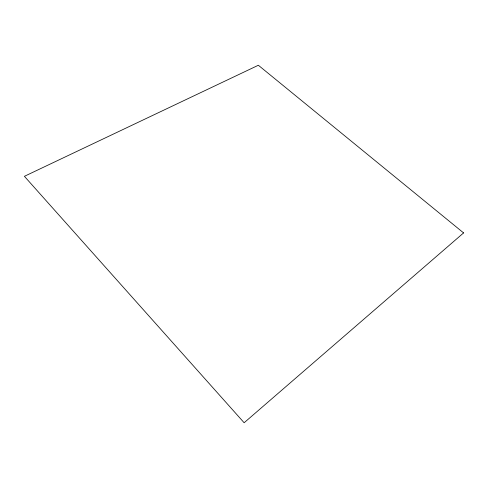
<?xml version="1.0" encoding="UTF-8"?>
<svg xmlns="http://www.w3.org/2000/svg" width="488" height="488" viewBox="0 0 488 488"><rect width="100%" height="100%" fill="white"/><g stroke="black" fill="none" stroke-linecap="round" stroke-linejoin="round"><path stroke-width="0.73" d="M463.6 232.91L244.134 422.748L24.4 176.314L258.347 65.252L463.6 232.91"/></g></svg>
